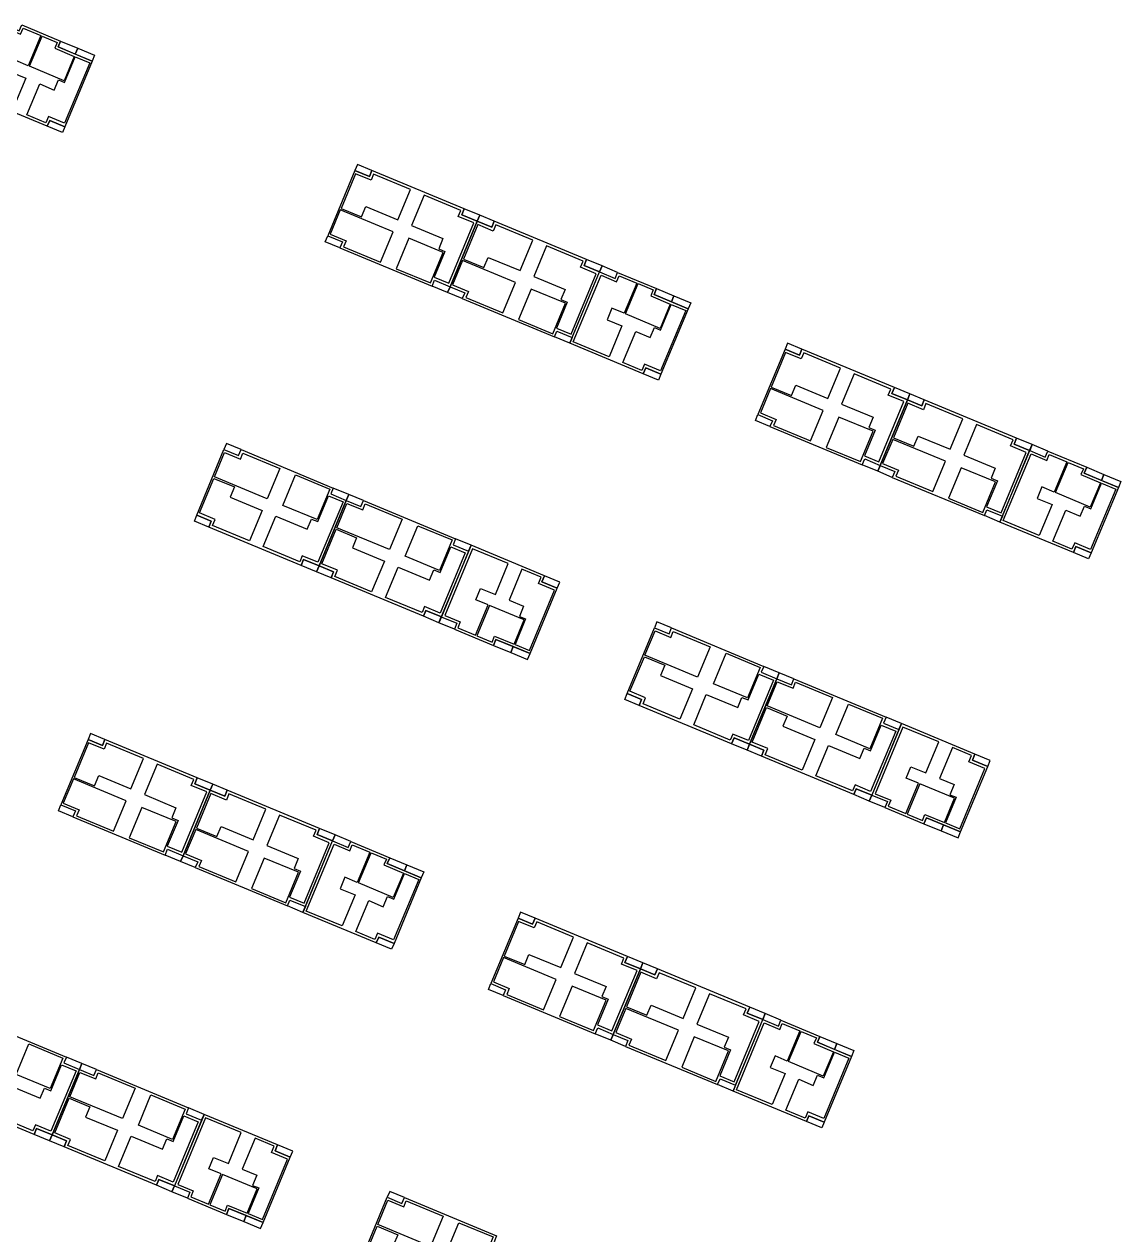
# Model space of a CAD drawing. Header units: millimetres. Extents: x 2243236 to 2245245, y 377909 to 380965.
# Drawn here: x 2244537.1 to 2244732.7, y 380688.3 to 380904.3 of the extents above; entities that cross this region are included whole.
import ezdxf

# ---------------------------------------------------------------- set-up
doc = ezdxf.new("R2010")
doc.units = ezdxf.units.MM
doc.layers.add('планировка_квартир_1_тип_контур', color=249, linetype='Continuous')

msp = doc.modelspace()

# ---------------------------------------------------------------- linework, layer by layer
at = {"layer": 'планировка_квартир_1_тип_контур', "color": 8}
for points in [[(2244544.36, 380885.99), (2244541.65, 380887.12), (2244541.2, 380886.06), (2244528.11, 380891.51), (2244533.41, 380904.27), (2244536.2, 380903.11), (2244536.64, 380904.16), (2244543.59, 380901.27), (2244543.15, 380900.21), (2244549.22, 380897.68), (2244544.36, 380885.99)], [(2244650.68, 380841.82), (2244647.96, 380842.95), (2244647.52, 380841.89), (2244634.43, 380847.35), (2244639.73, 380860.1), (2244642.51, 380858.94), (2244642.95, 380860), (2244649.9, 380857.1), (2244649.46, 380856.04), (2244655.54, 380853.51), (2244650.68, 380841.82)], [(2244727.39, 380809.95), (2244724.68, 380811.08), (2244724.24, 380810.02), (2244711.14, 380815.47), (2244716.45, 380828.23), (2244719.23, 380827.07), (2244719.67, 380828.12), (2244726.62, 380825.23), (2244726.18, 380824.17), (2244732.26, 380821.64), (2244727.39, 380809.95)], [(2244632.17, 380803.7), (2244629.45, 380804.83), (2244629.89, 380805.89), (2244616.79, 380811.32), (2244611.49, 380798.56), (2244614.28, 380797.41), (2244613.84, 380796.35), (2244620.8, 380793.47), (2244621.24, 380794.53), (2244627.32, 380792.01), (2244632.17, 380803.7)], [(2244708.95, 380771.89), (2244706.23, 380773.02), (2244706.67, 380774.08), (2244693.57, 380779.51), (2244688.27, 380766.75), (2244691.06, 380765.6), (2244690.62, 380764.54), (2244697.58, 380761.66), (2244698.02, 380762.72), (2244704.1, 380760.2), (2244708.95, 380771.89)], [(2244603.06, 380740.32), (2244600.34, 380741.45), (2244599.9, 380740.39), (2244586.81, 380745.85), (2244592.11, 380758.6), (2244594.9, 380757.44), (2244595.33, 380758.5), (2244602.29, 380755.6), (2244601.85, 380754.55), (2244607.92, 380752.02), (2244603.06, 380740.32)], [(2244679.78, 380708.45), (2244677.06, 380709.58), (2244676.62, 380708.52), (2244663.53, 380713.97), (2244668.83, 380726.73), (2244671.61, 380725.57), (2244672.05, 380726.62), (2244679, 380723.73), (2244678.57, 380722.67), (2244684.64, 380720.14), (2244679.78, 380708.45)], [(2244584.56, 380702.2), (2244581.84, 380703.33), (2244582.28, 380704.39), (2244569.17, 380709.82), (2244563.88, 380697.06), (2244566.66, 380695.91), (2244566.23, 380694.86), (2244573.18, 380691.97), (2244573.62, 380693.03), (2244579.7, 380690.51), (2244584.56, 380702.2)]]:
    msp.add_lwpolyline(points, close=True, dxfattribs=at)
at = {"layer": 'планировка_квартир_1_тип_контур', "color": 1}
for points in [[(2244535.09, 380889.1), (2244528.71, 380891.76), (2244533.7, 380903.66), (2244536.45, 380902.51), (2244536.89, 380903.57), (2244540.04, 380902.25), (2244537.8, 380896.86), (2244535.61, 380897.78), (2244534.76, 380895.73), (2244537.4, 380894.63)], [(2244617.29, 380868.82), (2244614.51, 380869.98), (2244614.95, 380871.06), (2244608.43, 380873.77), (2244606.18, 380868.34), (2244611.78, 380866.02), (2244611.03, 380864.2), (2244612.15, 380863.74), (2244610.24, 380859.13), (2244612.83, 380858.06)], [(2244639.11, 380859.77), (2244636.32, 380860.92), (2244636.77, 380862.01), (2244630.25, 380864.71), (2244628, 380859.29), (2244633.6, 380856.97), (2244632.84, 380855.15), (2244633.97, 380854.68), (2244632.06, 380850.08), (2244634.64, 380849)], [(2244641.41, 380844.93), (2244635.03, 380847.59), (2244640.01, 380859.49), (2244642.76, 380858.34), (2244643.2, 380859.4), (2244646.36, 380858.08), (2244644.11, 380852.7), (2244641.92, 380853.61), (2244641.07, 380851.56), (2244643.71, 380850.46)], [(2244694.01, 380836.95), (2244691.22, 380838.11), (2244691.67, 380839.19), (2244685.15, 380841.9), (2244682.9, 380836.47), (2244688.5, 380834.15), (2244687.74, 380832.33), (2244688.87, 380831.87), (2244686.96, 380827.26), (2244689.55, 380826.19)], [(2244715.83, 380827.89), (2244713.04, 380829.05), (2244713.49, 380830.13), (2244706.97, 380832.84), (2244704.72, 380827.42), (2244710.31, 380825.1), (2244709.56, 380823.28), (2244710.68, 380822.81), (2244708.77, 380818.21), (2244711.36, 380817.13)], [(2244718.13, 380813.06), (2244711.74, 380815.72), (2244716.73, 380827.62), (2244719.48, 380826.47), (2244719.92, 380827.53), (2244723.07, 380826.21), (2244720.83, 380820.82), (2244718.64, 380821.73), (2244717.79, 380819.69), (2244720.43, 380818.59)], [(2244589.49, 380808.31), (2244586.7, 380809.47), (2244586.25, 380808.38), (2244579.73, 380811.09), (2244581.98, 380816.52), (2244587.58, 380814.19), (2244588.33, 380816.01), (2244589.46, 380815.54), (2244591.37, 380820.14), (2244593.96, 380819.07)], [(2244611.3, 380799.24), (2244608.51, 380800.4), (2244608.06, 380799.31), (2244601.54, 380802.03), (2244603.79, 380807.45), (2244609.39, 380805.12), (2244610.14, 380806.94), (2244611.27, 380806.47), (2244613.18, 380811.07), (2244615.77, 380810)], [(2244623.43, 380808.07), (2244617.04, 380810.72), (2244612.13, 380798.79), (2244614.88, 380797.65), (2244614.44, 380796.6), (2244617.6, 380795.29), (2244619.83, 380800.68), (2244617.65, 380801.59), (2244618.49, 380803.64), (2244621.14, 380802.54)], [(2244666.26, 380776.5), (2244663.48, 380777.66), (2244663.03, 380776.57), (2244656.51, 380779.29), (2244658.76, 380784.71), (2244664.36, 380782.38), (2244665.11, 380784.2), (2244666.24, 380783.73), (2244668.15, 380788.33), (2244670.74, 380787.26)], [(2244688.07, 380767.43), (2244685.29, 380768.59), (2244684.84, 380767.5), (2244678.32, 380770.22), (2244680.57, 380775.64), (2244686.17, 380773.31), (2244686.92, 380775.13), (2244688.05, 380774.66), (2244689.96, 380779.26), (2244692.55, 380778.19)], [(2244700.21, 380776.26), (2244693.82, 380778.91), (2244688.91, 380766.98), (2244691.66, 380765.84), (2244691.22, 380764.79), (2244694.38, 380763.48), (2244696.61, 380768.87), (2244694.42, 380769.78), (2244695.27, 380771.83), (2244697.91, 380770.73)], [(2244569.68, 380767.32), (2244566.89, 380768.48), (2244567.34, 380769.56), (2244560.82, 380772.27), (2244558.57, 380766.85), (2244564.16, 380764.52), (2244563.41, 380762.71), (2244564.53, 380762.24), (2244562.62, 380757.63), (2244565.21, 380756.56)], [(2244591.49, 380758.27), (2244588.7, 380759.43), (2244589.15, 380760.51), (2244582.63, 380763.21), (2244580.38, 380757.79), (2244585.98, 380755.47), (2244585.22, 380753.65), (2244586.35, 380753.18), (2244584.44, 380748.58), (2244587.03, 380747.51)], [(2244593.79, 380743.44), (2244587.41, 380746.09), (2244592.4, 380757.99), (2244595.15, 380756.85), (2244595.58, 380757.9), (2244598.74, 380756.58), (2244596.5, 380751.2), (2244594.31, 380752.11), (2244593.46, 380750.06), (2244596.1, 380748.96)], [(2244646.4, 380735.45), (2244643.61, 380736.61), (2244644.06, 380737.69), (2244637.53, 380740.4), (2244635.28, 380734.97), (2244640.88, 380732.65), (2244640.13, 380730.83), (2244641.25, 380730.37), (2244639.34, 380725.76), (2244641.93, 380724.69)], [(2244668.21, 380726.4), (2244665.42, 380727.55), (2244665.87, 380728.64), (2244659.35, 380731.34), (2244657.1, 380725.92), (2244662.7, 380723.6), (2244661.94, 380721.78), (2244663.07, 380721.31), (2244661.16, 380716.71), (2244663.74, 380715.63)], [(2244670.51, 380711.56), (2244664.13, 380714.22), (2244669.11, 380726.12), (2244671.86, 380724.97), (2244672.3, 380726.03), (2244675.46, 380724.71), (2244673.21, 380719.32), (2244671.03, 380720.24), (2244670.17, 380718.19), (2244672.81, 380717.09)], [(2244541.87, 380706.81), (2244539.08, 380707.97), (2244538.63, 380706.89), (2244532.11, 380709.6), (2244534.37, 380715.02), (2244539.96, 380712.69), (2244540.72, 380714.51), (2244541.84, 380714.04), (2244543.75, 380718.64), (2244546.34, 380717.57)], [(2244563.68, 380697.74), (2244560.89, 380698.9), (2244560.44, 380697.82), (2244553.92, 380700.53), (2244556.18, 380705.95), (2244561.77, 380703.62), (2244562.53, 380705.44), (2244563.65, 380704.97), (2244565.56, 380709.57), (2244568.15, 380708.5)], [(2244575.81, 380706.57), (2244569.42, 380709.22), (2244564.51, 380697.29), (2244567.26, 380696.15), (2244566.83, 380695.1), (2244569.98, 380693.79), (2244572.22, 380699.18), (2244570.03, 380700.09), (2244570.88, 380702.14), (2244573.52, 380701.04)]]:
    msp.add_lwpolyline(points, close=True, dxfattribs=at)
at = {"layer": 'планировка_квартир_1_тип_контур', "color": 5}
for points in [[(2244538.02, 380896.77), (2244540.27, 380902.16), (2244542.99, 380901.02), (2244542.55, 380899.97), (2244546.02, 380898.52), (2244544.21, 380894.19)], [(2244605.71, 380866.08), (2244603.46, 380860.66), (2244609.56, 380858.12), (2244611.81, 380863.55)], [(2244627.52, 380857.02), (2244625.27, 380851.6), (2244631.37, 380849.07), (2244633.62, 380854.49)], [(2244644.34, 380852.6), (2244646.58, 380857.99), (2244649.3, 380856.86), (2244648.87, 380855.8), (2244652.33, 380854.36), (2244650.53, 380850.02)], [(2244682.42, 380834.2), (2244680.17, 380828.78), (2244686.27, 380826.25), (2244688.52, 380831.67)], [(2244721.05, 380820.73), (2244723.3, 380826.12), (2244726.02, 380824.98), (2244725.58, 380823.93), (2244729.05, 380822.48), (2244727.25, 380818.15)], [(2244704.24, 380825.15), (2244701.99, 380819.73), (2244708.09, 380817.2), (2244710.34, 380822.62)], [(2244583.25, 380818.45), (2244585.51, 380823.87), (2244591.6, 380821.34), (2244589.35, 380815.92)], [(2244605.06, 380809.38), (2244607.32, 380814.8), (2244613.41, 380812.27), (2244611.16, 380806.85)], [(2244620.06, 380800.59), (2244617.82, 380795.2), (2244620.55, 380794.07), (2244620.99, 380795.12), (2244624.46, 380793.68), (2244626.26, 380798.02)], [(2244660.03, 380786.64), (2244662.29, 380792.06), (2244668.38, 380789.53), (2244666.13, 380784.11)], [(2244681.84, 380777.57), (2244684.1, 380782.99), (2244690.19, 380780.46), (2244687.94, 380775.04)], [(2244696.84, 380768.78), (2244694.6, 380763.39), (2244697.33, 380762.26), (2244697.77, 380763.31), (2244701.24, 380761.87), (2244703.04, 380766.21)], [(2244558.09, 380764.58), (2244555.84, 380759.16), (2244561.94, 380756.63), (2244564.19, 380762.05)], [(2244579.91, 380755.52), (2244577.66, 380750.1), (2244583.76, 380747.57), (2244586.01, 380752.99)], [(2244596.72, 380751.1), (2244598.96, 380756.49), (2244601.69, 380755.36), (2244601.25, 380754.3), (2244604.72, 380752.86), (2244602.91, 380748.52)], [(2244634.81, 380732.71), (2244632.56, 380727.28), (2244638.66, 380724.75), (2244640.91, 380730.17)], [(2244656.62, 380723.65), (2244654.37, 380718.23), (2244660.47, 380715.7), (2244662.72, 380721.12)], [(2244673.44, 380719.23), (2244675.68, 380724.62), (2244678.41, 380723.48), (2244677.97, 380722.43), (2244681.44, 380720.99), (2244679.63, 380716.65)], [(2244535.64, 380716.95), (2244537.89, 380722.37), (2244543.99, 380719.84), (2244541.73, 380714.42)], [(2244557.45, 380707.88), (2244559.7, 380713.3), (2244565.8, 380710.77), (2244563.54, 380705.35)], [(2244572.44, 380699.09), (2244570.21, 380693.7), (2244572.93, 380692.57), (2244573.37, 380693.62), (2244576.84, 380692.18), (2244578.64, 380696.52)], [(2244612.38, 380685.07), (2244614.63, 380690.49), (2244620.73, 380687.95), (2244618.48, 380682.54)]]:
    msp.add_lwpolyline(points, close=True, dxfattribs=at)
at = {"layer": 'планировка_квартир_1_тип_контур', "color": 6}
for points in [[(2244546.21, 380898.94), (2244543.15, 380900.21), (2244543.59, 380901.27), (2244546.65, 380899.99)], [(2244546.21, 380898.94), (2244543.15, 380900.21), (2244543.59, 380901.27), (2244546.65, 380899.99)], [(2244549.22, 380897.68), (2244546.21, 380898.94), (2244546.65, 380899.99), (2244549.66, 380898.74)], [(2244549.22, 380897.68), (2244546.21, 380898.94), (2244546.65, 380899.99), (2244549.66, 380898.74)], [(2244543.92, 380884.93), (2244541.2, 380886.06), (2244541.65, 380887.12), (2244544.36, 380885.99)], [(2244543.92, 380884.93), (2244541.2, 380886.06), (2244541.65, 380887.12), (2244544.36, 380885.99)], [(2244599.11, 380878.19), (2244596.53, 380879.26), (2244596.09, 380878.2), (2244598.67, 380877.13)], [(2244615.59, 380871.36), (2244615.15, 380870.29), (2244617.91, 380869.15), (2244618.35, 380870.21)], [(2244620.93, 380869.14), (2244618.35, 380870.21), (2244617.91, 380869.15), (2244620.49, 380868.08)], [(2244593.84, 380865.43), (2244593.4, 380864.37), (2244590.79, 380865.45), (2244591.23, 380866.51)], [(2244637.41, 380862.3), (2244636.97, 380861.24), (2244639.73, 380860.09), (2244640.17, 380861.15)], [(2244642.51, 380858.94), (2244642.95, 380860), (2244640.17, 380861.15), (2244639.73, 380860.1)], [(2244642.51, 380858.94), (2244642.95, 380860), (2244640.17, 380861.15), (2244639.73, 380860.1)], [(2244613.05, 380857.45), (2244612.61, 380856.4), (2244609.86, 380857.54), (2244610.29, 380858.6), (2244613.05, 380857.45)], [(2244615.66, 380856.37), (2244615.22, 380855.32), (2244612.61, 380856.4), (2244613.05, 380857.45)], [(2244652.53, 380854.77), (2244649.46, 380856.04), (2244649.9, 380857.1), (2244652.97, 380855.82)], [(2244652.53, 380854.77), (2244649.46, 380856.04), (2244649.9, 380857.1), (2244652.97, 380855.82)], [(2244655.54, 380853.51), (2244652.53, 380854.77), (2244652.97, 380855.82), (2244655.98, 380854.57)], [(2244655.54, 380853.51), (2244652.53, 380854.77), (2244652.97, 380855.82), (2244655.98, 380854.57)], [(2244634.86, 380848.4), (2244634.43, 380847.35), (2244631.67, 380848.49), (2244632.11, 380849.54), (2244634.86, 380848.4)], [(2244675.83, 380846.32), (2244673.25, 380847.39), (2244672.81, 380846.33), (2244675.39, 380845.26)], [(2244650.24, 380840.76), (2244647.52, 380841.89), (2244647.96, 380842.95), (2244650.68, 380841.82)], [(2244650.24, 380840.76), (2244647.52, 380841.89), (2244647.96, 380842.95), (2244650.68, 380841.82)], [(2244692.31, 380839.48), (2244691.87, 380838.42), (2244694.63, 380837.27), (2244695.07, 380838.34)], [(2244697.65, 380837.27), (2244695.07, 380838.34), (2244694.63, 380837.27), (2244697.2, 380836.2)], [(2244670.56, 380833.55), (2244670.12, 380832.5), (2244667.51, 380833.58), (2244667.95, 380834.64)], [(2244575.34, 380827.32), (2244575.78, 380828.38), (2244573.17, 380829.46), (2244572.73, 380828.41)], [(2244714.12, 380830.43), (2244713.68, 380829.37), (2244716.44, 380828.22), (2244716.88, 380829.28)], [(2244719.23, 380827.07), (2244719.67, 380828.12), (2244716.88, 380829.28), (2244716.45, 380828.23)], [(2244719.23, 380827.07), (2244719.67, 380828.12), (2244716.88, 380829.28), (2244716.45, 380828.23)], [(2244689.76, 380825.58), (2244689.33, 380824.53), (2244686.57, 380825.67), (2244687.01, 380826.72), (2244689.76, 380825.58)], [(2244692.37, 380824.5), (2244691.94, 380823.44), (2244689.33, 380824.53), (2244689.76, 380825.58)], [(2244729.25, 380822.9), (2244726.18, 380824.17), (2244726.62, 380825.23), (2244729.68, 380823.95)], [(2244729.25, 380822.9), (2244726.18, 380824.17), (2244726.62, 380825.23), (2244729.68, 380823.95)], [(2244732.26, 380821.64), (2244729.25, 380822.9), (2244729.68, 380823.95), (2244732.7, 380822.7)], [(2244732.26, 380821.64), (2244729.25, 380822.9), (2244729.68, 380823.95), (2244732.7, 380822.7)], [(2244594.54, 380819.34), (2244594.98, 380820.39), (2244592.23, 380821.54), (2244591.79, 380820.48), (2244594.54, 380819.34)], [(2244597.15, 380818.25), (2244597.59, 380819.31), (2244594.98, 380820.39), (2244594.54, 380819.34)], [(2244711.58, 380816.53), (2244711.14, 380815.47), (2244708.39, 380816.62), (2244708.83, 380817.67), (2244711.58, 380816.53)], [(2244570.01, 380814.58), (2244567.44, 380815.65), (2244567.88, 380816.71), (2244570.46, 380815.64)], [(2244616.35, 380810.27), (2244616.79, 380811.32), (2244614.04, 380812.47), (2244613.6, 380811.41), (2244616.35, 380810.27)], [(2244726.95, 380808.89), (2244724.24, 380810.02), (2244724.68, 380811.08), (2244727.39, 380809.95)], [(2244726.95, 380808.89), (2244724.24, 380810.02), (2244724.68, 380811.08), (2244727.39, 380809.95)], [(2244586.49, 380807.73), (2244586.93, 380808.79), (2244589.69, 380807.64), (2244589.25, 380806.58)], [(2244591.82, 380805.51), (2244589.25, 380806.58), (2244589.69, 380807.64), (2244592.27, 380806.57)], [(2244632.61, 380804.77), (2244629.89, 380805.89), (2244629.45, 380804.83), (2244632.17, 380803.7)], [(2244632.61, 380804.77), (2244629.89, 380805.89), (2244629.45, 380804.83), (2244632.17, 380803.7)], [(2244608.3, 380798.66), (2244608.74, 380799.72), (2244611.5, 380798.57), (2244611.06, 380797.51)], [(2244614.28, 380797.41), (2244613.84, 380796.35), (2244611.06, 380797.51), (2244611.49, 380798.56)], [(2244614.28, 380797.41), (2244613.84, 380796.35), (2244611.06, 380797.51), (2244611.49, 380798.56)], [(2244652.12, 380795.51), (2244652.56, 380796.57), (2244649.95, 380797.65), (2244649.51, 380796.6)], [(2244624.3, 380793.26), (2244621.24, 380794.53), (2244620.8, 380793.47), (2244623.87, 380792.2)], [(2244624.3, 380793.26), (2244621.24, 380794.53), (2244620.8, 380793.47), (2244623.87, 380792.2)], [(2244627.32, 380792.01), (2244624.3, 380793.26), (2244623.87, 380792.2), (2244626.88, 380790.95)], [(2244627.32, 380792.01), (2244624.3, 380793.26), (2244623.87, 380792.2), (2244626.88, 380790.95)], [(2244671.32, 380787.53), (2244671.76, 380788.58), (2244669.01, 380789.73), (2244668.57, 380788.67), (2244671.32, 380787.53)], [(2244673.93, 380786.44), (2244674.37, 380787.5), (2244671.76, 380788.58), (2244671.32, 380787.53)], [(2244646.79, 380782.77), (2244644.22, 380783.84), (2244644.66, 380784.9), (2244647.23, 380783.83)], [(2244693.13, 380778.46), (2244693.57, 380779.51), (2244690.82, 380780.66), (2244690.38, 380779.6), (2244693.13, 380778.46)], [(2244551.5, 380776.7), (2244548.92, 380777.77), (2244548.48, 380776.7), (2244551.05, 380775.63)], [(2244663.27, 380775.92), (2244663.71, 380776.98), (2244666.47, 380775.83), (2244666.03, 380774.77)], [(2244668.6, 380773.7), (2244666.03, 380774.77), (2244666.47, 380775.83), (2244669.04, 380774.76)], [(2244709.39, 380772.96), (2244706.67, 380774.08), (2244706.23, 380773.02), (2244708.95, 380771.89)], [(2244709.39, 380772.96), (2244706.67, 380774.08), (2244706.23, 380773.02), (2244708.95, 380771.89)], [(2244567.97, 380769.86), (2244567.53, 380768.79), (2244570.29, 380767.65), (2244570.73, 380768.71)], [(2244573.31, 380767.64), (2244570.73, 380768.71), (2244570.29, 380767.65), (2244572.87, 380766.58)], [(2244685.08, 380766.85), (2244685.52, 380767.91), (2244688.28, 380766.76), (2244687.84, 380765.7)], [(2244691.06, 380765.6), (2244690.62, 380764.54), (2244687.84, 380765.7), (2244688.27, 380766.75)], [(2244691.06, 380765.6), (2244690.62, 380764.54), (2244687.84, 380765.7), (2244688.27, 380766.75)], [(2244546.22, 380763.93), (2244545.79, 380762.87), (2244543.18, 380763.96), (2244543.61, 380765.01)], [(2244701.08, 380761.45), (2244698.02, 380762.72), (2244697.58, 380761.66), (2244700.65, 380760.39)], [(2244701.08, 380761.45), (2244698.02, 380762.72), (2244697.58, 380761.66), (2244700.65, 380760.39)], [(2244704.1, 380760.2), (2244701.08, 380761.45), (2244700.65, 380760.39), (2244703.66, 380759.14)], [(2244704.1, 380760.2), (2244701.08, 380761.45), (2244700.65, 380760.39), (2244703.66, 380759.14)], [(2244589.79, 380760.8), (2244589.35, 380759.74), (2244592.11, 380758.59), (2244592.55, 380759.66)], [(2244594.9, 380757.44), (2244595.33, 380758.5), (2244592.55, 380759.66), (2244592.11, 380758.6)], [(2244594.9, 380757.44), (2244595.33, 380758.5), (2244592.55, 380759.66), (2244592.11, 380758.6)], [(2244565.43, 380755.96), (2244564.99, 380754.9), (2244562.24, 380756.04), (2244562.68, 380757.1), (2244565.43, 380755.96)], [(2244568.04, 380754.87), (2244567.6, 380753.82), (2244564.99, 380754.9), (2244565.43, 380755.96)], [(2244604.91, 380753.27), (2244601.85, 380754.55), (2244602.29, 380755.6), (2244605.35, 380754.32)], [(2244604.91, 380753.27), (2244601.85, 380754.55), (2244602.29, 380755.6), (2244605.35, 380754.32)], [(2244607.92, 380752.02), (2244604.91, 380753.27), (2244605.35, 380754.32), (2244608.36, 380753.07)], [(2244607.92, 380752.02), (2244604.91, 380753.27), (2244605.35, 380754.32), (2244608.36, 380753.07)], [(2244587.25, 380746.9), (2244586.81, 380745.85), (2244584.06, 380746.99), (2244584.49, 380748.04), (2244587.25, 380746.9)], [(2244628.21, 380744.82), (2244625.64, 380745.89), (2244625.19, 380744.83), (2244627.77, 380743.76)], [(2244602.62, 380739.26), (2244599.9, 380740.39), (2244600.34, 380741.45), (2244603.06, 380740.32)], [(2244602.62, 380739.26), (2244599.9, 380740.39), (2244600.34, 380741.45), (2244603.06, 380740.32)], [(2244644.69, 380737.98), (2244644.25, 380736.92), (2244647.01, 380735.78), (2244647.45, 380736.84)], [(2244650.03, 380735.77), (2244647.45, 380736.84), (2244647.01, 380735.78), (2244649.59, 380734.71)], [(2244622.94, 380732.05), (2244622.5, 380731), (2244619.89, 380732.08), (2244620.33, 380733.14)], [(2244666.51, 380728.93), (2244666.07, 380727.87), (2244668.83, 380726.72), (2244669.27, 380727.78)], [(2244671.61, 380725.57), (2244672.05, 380726.62), (2244669.27, 380727.78), (2244668.83, 380726.73)], [(2244671.61, 380725.57), (2244672.05, 380726.62), (2244669.27, 380727.78), (2244668.83, 380726.73)], [(2244642.15, 380724.08), (2244641.71, 380723.03), (2244638.96, 380724.17), (2244639.39, 380725.23), (2244642.15, 380724.08)], [(2244644.76, 380723), (2244644.32, 380721.95), (2244641.71, 380723.03), (2244642.15, 380724.08)], [(2244681.63, 380721.4), (2244678.57, 380722.67), (2244679, 380723.73), (2244682.07, 380722.45)], [(2244681.63, 380721.4), (2244678.57, 380722.67), (2244679, 380723.73), (2244682.07, 380722.45)], [(2244684.64, 380720.14), (2244681.63, 380721.4), (2244682.07, 380722.45), (2244685.08, 380721.2)], [(2244684.64, 380720.14), (2244681.63, 380721.4), (2244682.07, 380722.45), (2244685.08, 380721.2)], [(2244546.93, 380717.84), (2244547.36, 380718.89), (2244544.61, 380720.04), (2244544.17, 380718.98), (2244546.93, 380717.84)], [(2244549.53, 380716.75), (2244549.97, 380717.81), (2244547.36, 380718.89), (2244546.93, 380717.84)], [(2244663.96, 380715.03), (2244663.53, 380713.97), (2244660.77, 380715.12), (2244661.21, 380716.17), (2244663.96, 380715.03)], [(2244568.74, 380708.77), (2244569.17, 380709.82), (2244566.42, 380710.97), (2244565.98, 380709.91), (2244568.74, 380708.77)], [(2244679.34, 380707.39), (2244676.62, 380708.52), (2244677.06, 380709.58), (2244679.78, 380708.45)], [(2244679.34, 380707.39), (2244676.62, 380708.52), (2244677.06, 380709.58), (2244679.78, 380708.45)], [(2244538.87, 380706.23), (2244539.31, 380707.29), (2244542.07, 380706.14), (2244541.63, 380705.08)], [(2244544.21, 380704.01), (2244541.63, 380705.08), (2244542.07, 380706.14), (2244544.65, 380705.07)], [(2244585, 380703.27), (2244582.28, 380704.39), (2244581.84, 380703.33), (2244584.56, 380702.2)], [(2244585, 380703.27), (2244582.28, 380704.39), (2244581.84, 380703.33), (2244584.56, 380702.2)], [(2244560.68, 380697.16), (2244561.12, 380698.22), (2244563.88, 380697.07), (2244563.44, 380696.01)], [(2244566.66, 380695.91), (2244566.23, 380694.86), (2244563.44, 380696.01), (2244563.88, 380697.06)], [(2244566.66, 380695.91), (2244566.23, 380694.86), (2244563.44, 380696.01), (2244563.88, 380697.06)], [(2244604.47, 380693.94), (2244604.91, 380694.99), (2244602.3, 380696.08), (2244601.86, 380695.02)], [(2244576.69, 380691.76), (2244573.62, 380693.03), (2244573.18, 380691.97), (2244576.25, 380690.7)], [(2244576.69, 380691.76), (2244573.62, 380693.03), (2244573.18, 380691.97), (2244576.25, 380690.7)], [(2244579.7, 380690.51), (2244576.69, 380691.76), (2244576.25, 380690.7), (2244579.26, 380689.45)], [(2244579.7, 380690.51), (2244576.69, 380691.76), (2244576.25, 380690.7), (2244579.26, 380689.45)]]:
    msp.add_lwpolyline(points, close=True, dxfattribs=at)
at = {"layer": 'планировка_квартир_1_тип_контур', "color": 2}
for points in [[(2244544.29, 380886.62), (2244541.44, 380887.81), (2244540.96, 380886.66), (2244537.55, 380888.08), (2244539.85, 380893.61), (2244542.43, 380892.53), (2244543.19, 380894.34), (2244544.3, 380893.88), (2244546.2, 380898.45), (2244548.77, 380897.38)], [(2244605.97, 380874.79), (2244599.41, 380877.52), (2244598.96, 380876.43), (2244596.17, 380877.59), (2244593.61, 380871.42), (2244597.27, 380869.9), (2244598.02, 380871.73), (2244603.72, 380869.37)], [(2244593.48, 380871.15), (2244591.68, 380866.81), (2244594.5, 380865.64), (2244594.06, 380864.56), (2244600.64, 380861.83), (2244602.89, 380867.25)], [(2244627.79, 380865.74), (2244621.22, 380868.46), (2244620.77, 380867.38), (2244617.99, 380868.53), (2244615.43, 380862.37), (2244619.08, 380860.85), (2244619.84, 380862.68), (2244625.54, 380860.31)], [(2244615.3, 380862.1), (2244613.5, 380857.76), (2244616.32, 380856.59), (2244615.87, 380855.51), (2244622.45, 380852.78), (2244624.7, 380858.19)], [(2244650.61, 380842.46), (2244647.75, 380843.64), (2244647.27, 380842.49), (2244643.86, 380843.91), (2244646.17, 380849.44), (2244648.75, 380848.36), (2244649.5, 380850.17), (2244650.61, 380849.71), (2244652.52, 380854.28), (2244655.09, 380853.21)], [(2244682.69, 380842.92), (2244676.13, 380845.65), (2244675.67, 380844.56), (2244672.89, 380845.71), (2244670.33, 380839.55), (2244673.98, 380838.03), (2244674.74, 380839.86), (2244680.44, 380837.49)], [(2244670.2, 380839.28), (2244668.4, 380834.94), (2244671.22, 380833.77), (2244670.77, 380832.69), (2244677.35, 380829.96), (2244679.6, 380835.38)], [(2244704.51, 380833.87), (2244697.94, 380836.59), (2244697.49, 380835.5), (2244694.71, 380836.66), (2244692.15, 380830.49), (2244695.8, 380828.98), (2244696.56, 380830.8), (2244702.25, 380828.44)], [(2244692.02, 380830.22), (2244690.22, 380825.89), (2244693.04, 380824.72), (2244692.59, 380823.64), (2244699.17, 380820.9), (2244701.42, 380826.32)], [(2244571.03, 380823.53), (2244572.84, 380827.87), (2244575.66, 380826.7), (2244576.1, 380827.78), (2244582.68, 380825.04), (2244580.43, 380819.63)], [(2244577.26, 380812.11), (2244570.7, 380814.84), (2244571.15, 380815.93), (2244568.37, 380817.09), (2244570.93, 380823.25), (2244574.58, 380821.73), (2244573.83, 380819.91), (2244579.52, 380817.54)], [(2244727.32, 380810.58), (2244724.47, 380811.77), (2244723.99, 380810.62), (2244720.58, 380812.04), (2244722.88, 380817.57), (2244725.46, 380816.49), (2244726.22, 380818.3), (2244727.33, 380817.84), (2244729.23, 380822.41), (2244731.8, 380821.34)], [(2244592.84, 380814.46), (2244594.65, 380818.8), (2244597.47, 380817.63), (2244597.91, 380818.71), (2244604.49, 380815.97), (2244602.24, 380810.56)], [(2244599.07, 380803.04), (2244592.51, 380805.77), (2244592.96, 380806.86), (2244590.18, 380808.02), (2244592.74, 380814.18), (2244596.39, 380812.66), (2244595.64, 380810.84), (2244601.33, 380808.47)], [(2244631.67, 380803.31), (2244628.82, 380804.49), (2244629.29, 380805.64), (2244625.88, 380807.06), (2244623.59, 380801.52), (2244626.17, 380800.45), (2244625.43, 380798.65), (2244626.54, 380798.18), (2244624.64, 380793.61), (2244627.21, 380792.54)], [(2244647.81, 380791.73), (2244649.62, 380796.06), (2244652.43, 380794.89), (2244652.88, 380795.97), (2244659.46, 380793.23), (2244657.21, 380787.82)], [(2244654.04, 380780.3), (2244647.48, 380783.03), (2244647.93, 380784.12), (2244645.15, 380785.28), (2244647.71, 380791.44), (2244651.36, 380789.92), (2244650.6, 380788.1), (2244656.3, 380785.73)], [(2244669.62, 380782.66), (2244671.43, 380786.99), (2244674.24, 380785.82), (2244674.69, 380786.9), (2244681.27, 380784.16), (2244679.02, 380778.75)], [(2244675.85, 380771.23), (2244669.29, 380773.96), (2244669.74, 380775.05), (2244666.96, 380776.21), (2244669.52, 380782.37), (2244673.17, 380780.85), (2244672.41, 380779.03), (2244678.11, 380776.66)], [(2244558.36, 380773.3), (2244551.79, 380776.02), (2244551.34, 380774.93), (2244548.56, 380776.09), (2244546, 380769.92), (2244549.65, 380768.41), (2244550.41, 380770.23), (2244556.1, 380767.87)], [(2244708.45, 380771.5), (2244705.59, 380772.68), (2244706.07, 380773.83), (2244702.66, 380775.25), (2244700.37, 380769.72), (2244702.95, 380768.65), (2244702.2, 380766.84), (2244703.32, 380766.37), (2244701.42, 380761.8), (2244703.99, 380760.73)], [(2244545.87, 380769.65), (2244544.07, 380765.31), (2244546.89, 380764.14), (2244546.44, 380763.06), (2244553.02, 380760.33), (2244555.27, 380765.75)], [(2244580.17, 380764.24), (2244573.61, 380766.97), (2244573.16, 380765.88), (2244570.37, 380767.03), (2244567.81, 380760.87), (2244571.47, 380759.35), (2244572.22, 380761.18), (2244577.92, 380758.81)], [(2244567.68, 380760.6), (2244565.88, 380756.26), (2244568.7, 380755.09), (2244568.26, 380754.01), (2244574.84, 380751.28), (2244577.09, 380756.69)], [(2244602.99, 380740.96), (2244600.13, 380742.15), (2244599.65, 380740.99), (2244596.25, 380742.41), (2244598.55, 380747.94), (2244601.13, 380746.86), (2244601.88, 380748.67), (2244603, 380748.21), (2244604.9, 380752.78), (2244607.47, 380751.71)], [(2244635.07, 380741.42), (2244628.51, 380744.15), (2244628.06, 380743.06), (2244625.27, 380744.22), (2244622.71, 380738.05), (2244626.37, 380736.53), (2244627.12, 380738.36), (2244632.82, 380736)], [(2244622.58, 380737.78), (2244620.78, 380733.44), (2244623.6, 380732.27), (2244623.16, 380731.19), (2244629.74, 380728.46), (2244631.99, 380733.88)], [(2244656.89, 380732.37), (2244650.33, 380735.09), (2244649.87, 380734.01), (2244647.09, 380735.16), (2244644.53, 380729), (2244648.18, 380727.48), (2244648.94, 380729.31), (2244654.64, 380726.94)], [(2244644.4, 380728.72), (2244642.6, 380724.39), (2244645.42, 380723.22), (2244644.97, 380722.14), (2244651.55, 380719.41), (2244653.8, 380724.82)], [(2244679.71, 380709.08), (2244676.85, 380710.27), (2244676.37, 380709.12), (2244672.97, 380710.54), (2244675.27, 380716.07), (2244677.85, 380714.99), (2244678.6, 380716.8), (2244679.71, 380716.34), (2244681.62, 380720.91), (2244684.19, 380719.84)], [(2244545.23, 380712.97), (2244547.03, 380717.3), (2244549.85, 380716.13), (2244550.3, 380717.21), (2244556.88, 380714.47), (2244554.63, 380709.06)], [(2244551.46, 380701.55), (2244544.89, 380704.27), (2244545.35, 380705.36), (2244542.56, 380706.52), (2244545.13, 380712.68), (2244548.78, 380711.17), (2244548.02, 380709.34), (2244553.71, 380706.97)], [(2244584.06, 380701.81), (2244581.2, 380702.99), (2244581.68, 380704.14), (2244578.27, 380705.56), (2244575.98, 380700.03), (2244578.56, 380698.96), (2244577.81, 380697.15), (2244578.92, 380696.69), (2244577.03, 380692.11), (2244579.6, 380691.04)], [(2244600.16, 380690.15), (2244601.96, 380694.49), (2244604.78, 380693.32), (2244605.23, 380694.4), (2244611.81, 380691.66), (2244609.56, 380686.24)], [(2244606.39, 380678.73), (2244599.83, 380681.46), (2244600.28, 380682.55), (2244597.5, 380683.71), (2244600.06, 380689.87), (2244603.71, 380688.35), (2244602.95, 380686.53), (2244608.65, 380684.16)]]:
    msp.add_lwpolyline(points, close=True, dxfattribs=at)
at = {"layer": 'планировка_квартир_1_тип_контур', "color": 8}
for points in [[(2244591.23, 380866.51), (2244593.84, 380865.43), (2244593.4, 380864.37), (2244609.86, 380857.54), (2244610.29, 380858.6), (2244613.05, 380857.45), (2244617.91, 380869.15), (2244617.91, 380869.15), (2244615.15, 380870.29), (2244615.59, 380871.36), (2244599.11, 380878.19), (2244598.67, 380877.13), (2244596.09, 380878.2), (2244591.23, 380866.51)], [(2244613.05, 380857.45), (2244615.66, 380856.37), (2244615.22, 380855.32), (2244631.67, 380848.49), (2244632.11, 380849.54), (2244634.86, 380848.4), (2244639.73, 380860.09), (2244639.73, 380860.09), (2244636.97, 380861.24), (2244637.41, 380862.3), (2244620.93, 380869.14), (2244620.49, 380868.08), (2244617.91, 380869.15), (2244613.05, 380857.45)], [(2244667.95, 380834.64), (2244670.56, 380833.55), (2244670.12, 380832.5), (2244686.57, 380825.67), (2244687.01, 380826.72), (2244689.76, 380825.58), (2244694.63, 380837.27), (2244694.63, 380837.27), (2244691.87, 380838.42), (2244692.31, 380839.48), (2244675.83, 380846.32), (2244675.39, 380845.26), (2244672.81, 380846.33), (2244667.95, 380834.64)], [(2244689.76, 380825.58), (2244692.37, 380824.5), (2244691.94, 380823.44), (2244708.39, 380816.62), (2244708.83, 380817.67), (2244711.58, 380816.53), (2244716.44, 380828.22), (2244716.44, 380828.22), (2244713.68, 380829.37), (2244714.12, 380830.43), (2244697.65, 380837.27), (2244697.2, 380836.2), (2244694.63, 380837.27), (2244689.76, 380825.58)], [(2244572.73, 380828.41), (2244575.34, 380827.32), (2244575.78, 380828.38), (2244592.23, 380821.54), (2244591.79, 380820.48), (2244594.54, 380819.34), (2244589.69, 380807.64), (2244589.69, 380807.64), (2244586.93, 380808.79), (2244586.49, 380807.73), (2244570.01, 380814.58), (2244570.46, 380815.64), (2244567.88, 380816.71), (2244572.73, 380828.41)], [(2244594.54, 380819.34), (2244597.15, 380818.25), (2244597.59, 380819.31), (2244614.04, 380812.47), (2244613.6, 380811.41), (2244616.35, 380810.27), (2244611.5, 380798.57), (2244611.5, 380798.57), (2244608.74, 380799.72), (2244608.3, 380798.66), (2244591.82, 380805.51), (2244592.27, 380806.57), (2244589.69, 380807.64), (2244594.54, 380819.34)], [(2244649.51, 380796.6), (2244652.12, 380795.51), (2244652.56, 380796.57), (2244669.01, 380789.73), (2244668.57, 380788.67), (2244671.32, 380787.53), (2244666.47, 380775.83), (2244666.47, 380775.83), (2244663.71, 380776.98), (2244663.27, 380775.92), (2244646.79, 380782.77), (2244647.23, 380783.83), (2244644.66, 380784.9), (2244649.51, 380796.6)], [(2244671.32, 380787.53), (2244673.93, 380786.44), (2244674.37, 380787.5), (2244690.82, 380780.66), (2244690.38, 380779.6), (2244693.13, 380778.46), (2244688.28, 380766.76), (2244688.28, 380766.76), (2244685.52, 380767.91), (2244685.08, 380766.85), (2244668.6, 380773.7), (2244669.04, 380774.76), (2244666.47, 380775.83), (2244671.32, 380787.53)], [(2244543.61, 380765.01), (2244546.22, 380763.93), (2244545.79, 380762.87), (2244562.24, 380756.04), (2244562.68, 380757.1), (2244565.43, 380755.96), (2244570.29, 380767.65), (2244570.29, 380767.65), (2244567.53, 380768.79), (2244567.97, 380769.86), (2244551.5, 380776.7), (2244551.05, 380775.63), (2244548.48, 380776.7), (2244543.61, 380765.01)], [(2244565.43, 380755.96), (2244568.04, 380754.87), (2244567.6, 380753.82), (2244584.06, 380746.99), (2244584.49, 380748.04), (2244587.25, 380746.9), (2244592.11, 380758.59), (2244592.11, 380758.59), (2244589.35, 380759.74), (2244589.79, 380760.8), (2244573.31, 380767.64), (2244572.87, 380766.58), (2244570.29, 380767.65), (2244565.43, 380755.96)], [(2244620.33, 380733.14), (2244622.94, 380732.05), (2244622.5, 380731), (2244638.96, 380724.17), (2244639.39, 380725.23), (2244642.15, 380724.08), (2244647.01, 380735.78), (2244647.01, 380735.78), (2244644.25, 380736.92), (2244644.69, 380737.98), (2244628.21, 380744.82), (2244627.77, 380743.76), (2244625.19, 380744.83), (2244620.33, 380733.14)], [(2244642.15, 380724.08), (2244644.76, 380723), (2244644.32, 380721.95), (2244660.77, 380715.12), (2244661.21, 380716.17), (2244663.96, 380715.03), (2244668.83, 380726.72), (2244668.83, 380726.72), (2244666.07, 380727.87), (2244666.51, 380728.93), (2244650.03, 380735.77), (2244649.59, 380734.71), (2244647.01, 380735.78), (2244642.15, 380724.08)], [(2244525.12, 380726.91), (2244527.72, 380725.82), (2244528.16, 380726.88), (2244544.61, 380720.04), (2244544.17, 380718.98), (2244546.93, 380717.84), (2244542.07, 380706.14), (2244542.07, 380706.14), (2244539.31, 380707.29), (2244538.87, 380706.23), (2244522.4, 380713.08), (2244522.84, 380714.14), (2244520.26, 380715.21), (2244525.12, 380726.91)], [(2244546.93, 380717.84), (2244549.53, 380716.75), (2244549.97, 380717.81), (2244566.42, 380710.97), (2244565.98, 380709.91), (2244568.74, 380708.77), (2244563.88, 380697.07), (2244563.88, 380697.07), (2244561.12, 380698.22), (2244560.68, 380697.16), (2244544.21, 380704.01), (2244544.65, 380705.07), (2244542.07, 380706.14), (2244546.93, 380717.84)], [(2244601.86, 380695.02), (2244604.47, 380693.94), (2244604.91, 380694.99), (2244621.36, 380688.15), (2244620.92, 380687.1), (2244623.67, 380685.95), (2244618.82, 380674.26), (2244618.82, 380674.26), (2244616.06, 380675.41), (2244615.61, 380674.34), (2244599.14, 380681.19), (2244599.58, 380682.26), (2244597.01, 380683.33), (2244601.86, 380695.02)]]:
    msp.add_lwpolyline(points, dxfattribs=at)

doc.saveas('drawing.dxf')
